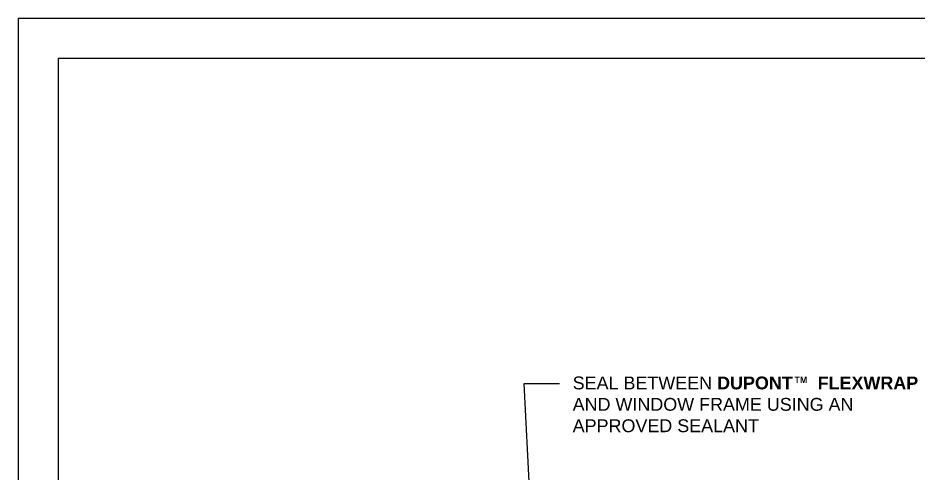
# Model space of a CAD drawing. Extents: x -129 to 26, y 0 to 100.
# Drawn here: x 0 to 16.83, y 24.48 to 33 of the extents above; entities that cross this region are included whole.
import ezdxf

# ---------------------------------------------------------------- set-up
doc = ezdxf.new("R2010")
doc.units = 0
doc.header["$LTSCALE"] = 1.5
doc.header["$MEASUREMENT"] = 0
doc.layers.get('DEFPOINTS').update_dxf_attribs({"linetype": 'CONTINUOUS'})
doc.layers.add('8X11-TTB$0$B', color=7, linetype='CONTINUOUS')
doc.layers.add('TEXT', color=7, linetype='CONTINUOUS')
doc.styles.add('DETAILS', font='sanss___.ttf', dxfattribs={"height": 1})
doc.dimstyles.new('TYVEKDETAILS', dxfattribs={"dimscale": 6, "dimtxt": 1.5, "dimasz": 0.1, "dimexe": 0.75, "dimexo": 0.75, "dimgap": 0.75, "dimtad": 0, "dimtih": 1, "dimtoh": 1, "dimdec": 4, "dimzin": 0, "dimtxsty": 'DETAILS', "dimcen": 0.0625, "dimazin": 3, "dimtfac": 1, "dimtdec": 4, "dimtofl": 0, "dimtmove": 0, "dimatfit": 3, "dimtolj": 1, "dimtzin": 0})

msp = doc.modelspace()

# ---------------------------------------------------------------- linework, layer by layer
at = {"layer": '8X11-TTB$0$B', "color": 7}
for q in [(0.75, 0.7499999999999964), (24.75, 32.25000000000001)]:
    msp.add_line((0.7499999999999893, 32.25), q, dxfattribs=at)
at = {"layer": 'DEFPOINTS'}
for q in [(0, -3.552713678800501e-15), (25.5, 33)]:
    msp.add_line((-5.329070518200751e-15, 33), q, dxfattribs=at)

# ---------------------------------------------------------------- texts
at = {"layer": 'TEXT', "insert": (10.37546576814599, 26.29888590829248, -1.489998413730723e-09), "char_height": 0.239999999976, "width": 7.112473109099392, "attachment_point": 1, "style": 'DETAILS'}
msp.add_mtext('SEAL{\\fSansSerif|b1|i0|c2|p2; }BETWEEN{\\fSansSerif|b1|i0|c2|p2; DUPONT     FLEXWRAP\\P}AND WINDOW FRAME USING AN APPROVED SEALANT', dxfattribs=at)
at = {"layer": 'TEXT', "insert": (14.52351394761578, 26.23477297352816, -1.489998413730723e-09), "char_height": 0.119999999988, "attachment_point": 4, "style": 'DETAILS'}
msp.add_mtext('{\\fSansSerif|b1|i0|c2|p2;TM}', dxfattribs=at)

# ---------------------------------------------------------------- leaders
at = {"layer": 'TEXT'}
msp.add_leader([(9.77335894331975, 19.95667559778624, -4.469995241192172e-09), (9.470114466300451, 26.16886950894563, -4.469995241192172e-09), (10.12855068202457, 26.16775226336443, -4.469995241192172e-09)], dimstyle='TYVEKDETAILS', override={"dimscale": 3, "dimfxl": 3}, dxfattribs=at)

doc.saveas('drawing.dxf')
